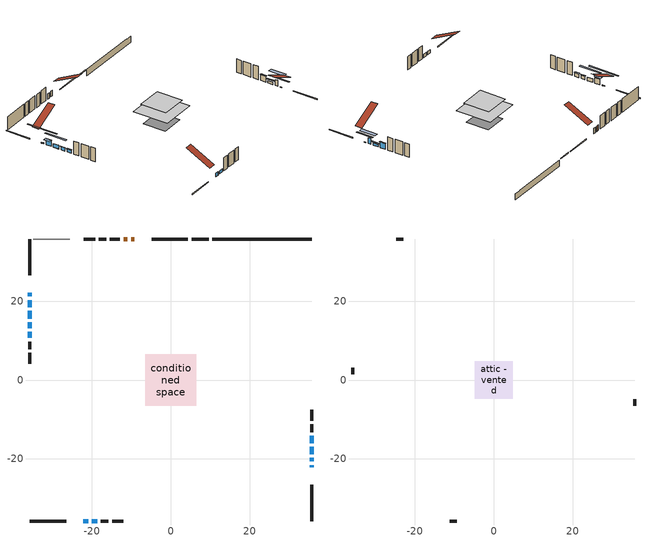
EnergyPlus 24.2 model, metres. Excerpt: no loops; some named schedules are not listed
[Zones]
conditioned space
 floor outside (Floor2 construction): -0.64,-0.64 -0.64,0.64 0.64,0.64 0.64,-0.64 z0.31
 floor othersidecoefficients (Floor1 construction): -1.84,-1.84 -1.84,1.84 1.84,1.84 1.84,-1.84 z0.31
 floor adiabatic (AdiabaticFloorConstruction): -6.49,-6.49 -6.49,6.49 6.49,6.49 6.49,-6.49 z2.75
 floor foundation (Slab1 construction): -4.24,-4.24 -4.24,4.24 4.24,4.24 4.24,-4.24 z-2.04
 wall outside (RimJoist2 construction): 4.34,35.76 -4.85,35.76 / -35.76,-35.76 -26.56,-35.76 / -35.76,35.76 -35.76,26.56 / 35.76,-35.76 35.76,-26.56 z0.31:0.61
 wall outside (AdiabaticWallConstruction 1): -10.98,35.76 -11.95,35.76 z0.31:2.34
 wall outside (AdiabaticWallConstruction): 35.76,-22.17 35.76,-21.58 z0.31:0.49; -22.17,-35.76 -20.97,-35.76 / -20.05,-35.76 -18.66,-35.76 / -35.76,14.61 -35.76,13.11 / -35.76,12.18 -35.76,10.68 z0.31:1.53; -35.76,22.17 -35.76,21.2 z0.31:0.67; 35.76,-20.66 35.76,-19.74 z0.31:2.44; -35.76,20.27 -35.76,18.44 / 35.76,-16 35.76,-14.12 z0.31:2.39; -35.76,17.52 -35.76,15.53 z0.31:1.63; 35.76,-18.81 35.76,-16.93 z0.31:1.07
 wall outside (Wall2 construction): -16.35,35.76 -18.26,35.76 / -17.73,-35.76 -15.81,-35.76 / -35.76,9.75 -35.76,7.83 / 35.76,-13.19 35.76,-11.28 z0.31:5.19
 wall outside (Wall3 construction): -19.19,35.76 -22.03,35.76 / -14.89,-35.76 -12.05,-35.76 / -35.76,6.9 -35.76,4.06 / 35.76,-10.35 35.76,-7.51 z0.31:5.19
 wall foundation (FoundationWall1 construction): 10.52,35.76,-2.04 10.52,35.76,0.31 33.23,35.76,0.31 33.23,35.76,0.17 35.76,35.76,0.17 35.76,35.76,-2.04
 wall othersidecoefficients (RimJoist1 construction): 9.59,35.76 5.27,35.76 z0.31:0.61
 wall othersidecoefficients (AdiabaticWallConstruction 1): -9.24,35.76 -10.06,35.76 z0.31:2.34
 wall othersidecoefficients (Wall1 construction): -12.87,35.76 -15.42,35.76 z0.31:5.19
 wall adiabatic (Wall5 construction): -25.6,35.76 -34.83,35.76 z0.31:5.19
 window (WindowConstruction 8): 35.76,-22.17 35.76,-21.59 z0.31:0.49
 window (WindowConstruction 7): -22.17,-35.76 -20.97,-35.76 z0.31:1.53
 window (WindowConstruction 10): -35.76,22.17 -35.76,21.2 z0.31:0.67
 window (WindowConstruction 9): 35.76,-20.66 35.76,-19.74 z0.31:2.44
 window (WindowConstruction): -35.76,20.27 -35.76,18.44 z0.31:2.39
 window (WindowConstruction 1): -35.76,17.52 -35.76,15.53 z0.31:1.63
 window (WindowConstruction 2): -20.05,-35.76 -18.66,-35.76 z0.31:1.53
 window (WindowConstruction 3): -35.76,14.61 -35.76,13.11 z0.31:1.53
 window (WindowConstruction 4): -35.76,12.18 -35.76,10.68 z0.31:1.53
 window (WindowConstruction 5): 35.76,-18.81 35.76,-16.93 z0.31:1.07
 window (WindowConstruction 6): 35.76,-16 35.76,-14.12 z0.31:2.39
 door inside (Door): -9.25,35.76 -10.05,35.76 z0.31:2.34
 door (Door 1): -10.98,35.76 -11.94,35.76 z0.31:2.34
 ceiling adiabatic (AdiabaticFloorConstruction): 6.49,-6.49 6.49,6.49 -6.49,6.49 -6.49,-6.49 z2.75
attic - vented
 floor to conditioned space (Floor3 construction Reversed): -4.79,-4.79 -4.79,4.79 4.79,4.79 4.79,-4.79 z5.19
 wall outside (Wall4 construction): -22.96,35.76 -24.67,35.76 / -11.12,-35.76 -9.41,-35.76 / -35.76,3.14 -35.76,1.43 / 35.76,-6.58 35.76,-4.87 z0.31:5.19
 roof outside (Roof1 construction): -8.32,35.76,5.19 -8.32,26.69,9.72 -5.78,26.69,9.72 -5.78,35.76,5.19; -23.1,-35.76,5.19 -23.1,-26.69,9.72 -25.63,-26.69,9.72 -25.63,-35.76,5.19; -35.76,23.1,5.19 -26.69,23.1,9.72 -26.69,25.63,9.72 -35.76,25.63,5.19; 35.76,-23.1,5.19 26.69,-23.1,9.72 26.69,-25.63,9.72 35.76,-25.63,5.19
shading: 35.76,-18.85 35.76,-24.91 36.22,-24.91 36.22,-18.85 z3.23; -35.76,16.02 -35.76,27.35 -36.22,27.35 -36.22,16.02 z5.85; 35.76,-17.3 35.76,-23.1 37.12,-23.1 37.12,-17.3 z4.89; -35.76,18.15 -35.76,20.57 -36.82,20.57 -36.82,18.15 z2.69; -35.76,12.48 -35.76,20.57 -36.22,20.57 -36.22,12.48 z4.68; -35.76,12.96 -35.76,14.76 -35.9,14.76 -35.9,12.96 z1.68; -35.76,10.53 -35.76,12.33 -36.22,12.33 -36.22,10.53 z1.68; 35.76,-16.32 35.76,-19.42 36.22,-19.42 36.22,-16.32 z1.68; 35.76,-13.97 35.76,-16.15 36.22,-16.15 36.22,-13.97 z2.54
[Building]
Building 1: Terrain=Suburbs
[Site:Location]
Edmonton Intl AP_AB: Latitude {deg}=53.31; Longitude {deg}=-113.58; Time Zone {hr}=-7; Elevation {m}=723; Keep Site Location Information=Yes
[Site:GroundTemperature:Shallow]
-1.56185, -3.61833, -3.78302, -2.80711, 1.11059, 5.01004, 8.39065, 10.5322, 10.7141, 8.97234, 5.67794, 1.89811
[Site:WaterMainsTemperature]
Calculation Method=Schedule; Temperature Schedule=mains temperature schedule
[Material] Roughness=Rough; Thermal Absorptance=0.9
Name | Thickness {m} | Conductivity {W/m-K} | Density {kg/m3} | Specific Heat {J/kg-K} | Solar Absorptance | Visible Absorptance
asphalt or fiberglass shingles | 0.00635 | 0.162714 | 1121.4 | 1465.45 | 0.4 | 0.4
ceiling loosefill ins | 0.169333 | 0.0480833 | 16.02 | 1046.75 | 0.7 | 0.7
ceiling stud and cavity | 0.1397 | 0.0867073 | 65.682 | 1177.47 | 0.7 | 0.7
concrete 4.0 in. | 0.1016 | 1.803125 | 2242.8 | 837.4 | 0.7 | 0.7
concrete 8.0 in. | 0.2032 | 1.803125 | 2242.8 | 837.4 | 0.7 | 0.7
door material | 0.04445 | 0.295421 | 512.64 | 1214.23 | 0.7 | 0.7
door material 1 | 0.04445 | 0.053851 | 512.64 | 1214.23 | 0.7 | 0.7
exterior vertical ins | 0.00696191 | 0.029427 | 32.04 | 1214.23 | 0.7 | 0.7
floor covering | 0.0127 | 0.0433444 | 54.468 | 1339.84 | 0.6 | 0.6
floor rigid ins; wall rigid ins 1 | 0.051816 | 0.029427 | 32.04 | 1214.23 | 0.7 | 0.7
floor rigid ins 1; wall rigid ins 2 | 0.512978 | 0.029427 | 32.04 | 1214.23 | 0.7 | 0.7
floor stud and cavity | 0.1397 | 0.230033 | 92.3553 | 1139.71 | 0.7 | 0.7
floor stud and cavity 1 | 0.1397 | 0.210334 | 92.3553 | 1139.71 | 0.7 | 0.7
floor stud and cavity 2 | 0.1397 | 1.75129 | 37.0049 | 1207.88 | 0.7 | 0.7
furniture material conditioned space 1 | 0.1524 | 0.115458 | 640.8 | 1214.23 | 0.6 | 0.6
gypsum board | 0.0127 | 0.160291 | 801 | 837.4 | 0.6 | 0.6
gypsum board 1 | 0.0127 | 0.160291 | 801 | 837.4 | 0.7 | 0.7
osb sheathing 0.5 in. | 0.0127 | 0.115458 | 512.64 | 1214.23 | 0.7 | 0.7
osb sheathing 0.75 in. | 0.01905 | 0.115458 | 512.64 | 1214.23 | 0.7 | 0.7
osb sheathing 2.0 in. | 0.0508 | 0.115458 | 512.64 | 1214.23 | 0.7 | 0.7
rim joist stud and cavity | 0.0508 | 0.0285044 | 125.044 | 1163.47 | 0.6 | 0.6
rim joist stud and cavity 1 | 0.0508 | 0.0279939 | 125.044 | 1163.47 | 0.6 | 0.6
wall rigid ins | 0.051816 | 0.029427 | 32.04 | 1214.23 | 0.4 | 0.4
wall stud and cavity | 0.1397 | 0.242968 | 139.0536 | 1170.24 | 0.7 | 0.7
wall stud and cavity 1 | 0.1397 | 0.234733 | 139.0536 | 1170.24 | 0.7 | 0.7
wall stud and cavity 2 | 0.1397 | 0.238976 | 139.0536 | 1170.24 | 0.7 | 0.7
wall stud and cavity 3 | 0.0889 | 6.1454 | 50.32683 | 1063.81 | 0.6 | 0.6
wall stud and cavity 4 | 0.1397 | 0.186881 | 139.0536 | 1170.24 | 0.7 | 0.7
wall stud and cavity 5 | 0.0889 | 0.380278 | 52.3479 | 1209.89 | 0.7 | 0.7
wall stud and cavity 6 | 0.0889 | 0.391764 | 83.0341 | 1211.67 | 0.7 | 0.7
wood siding | 0.0254 | 0.102417 | 544.68 | 1172.36 | 0.4 | 0.4
wood siding 1 | 0.00254 | 0.102417 | 544.68 | 1172.36 | 0.4 | 0.4
wood siding 2; wood siding 3; wood siding 4 | 0.0254 | 0.102417 | 544.68 | 1172.36 | 0.7 | 0.7
[WindowMaterial:SimpleGlazingSystem]
Name | U-Factor {W/m2-K} | Solar Heat Gain Coefficient
WindowMaterial | 1.79368 | 0.39
WindowMaterial 1 | 1.57394 | 0.45
WindowMaterial 2 | 1.79482 | 0.38
WindowMaterial 3 | 1.782892 | 0.39
WindowMaterial 4 | 1.63754 | 0.43
WindowMaterial 5 | 1.79027 | 0.4
WindowMaterial 6 | 1.82718 | 0.37
WindowMaterial 7 | 2.648787 | 0.37
WindowMaterial 8 | 1.606874 | 0.44
WindowMaterial 9 | 6.078299 | 0.57
[Construction]
AdiabaticFloorConstruction: floor stud and cavity 2, floor rigid ins 1, osb sheathing 0.75 in., floor covering
AdiabaticWallConstruction: wood siding 3, wall rigid ins 2, wall stud and cavity 5, gypsum board
AdiabaticWallConstruction 1: wood siding 4, wall rigid ins 2, wall stud and cavity 5, gypsum board
Door: door material
Door 1: door material 1
Floor1 construction: floor stud and cavity, floor rigid ins, osb sheathing 0.75 in., floor covering
Floor2 construction: floor stud and cavity 1, floor rigid ins, osb sheathing 0.75 in., floor covering
Floor3 construction Reversed: gypsum board, ceiling stud and cavity, ceiling loosefill ins
FoundationWall1 construction: concrete 8.0 in., gypsum board 1
furniture construction conditioned space 1: furniture material conditioned space 1
PartitionWallConstruction: gypsum board, wall stud and cavity 6, gypsum board
RimJoist1 construction: osb sheathing 2.0 in., rim joist stud and cavity
RimJoist2 construction: wood siding 2, osb sheathing 2.0 in., rim joist stud and cavity 1
Roof1 construction: asphalt or fiberglass shingles
Slab1 construction: concrete 4.0 in.
Wall1 construction: wall rigid ins, osb sheathing 0.5 in., wall stud and cavity, gypsum board
Wall2 construction: wood siding, wall rigid ins 1, osb sheathing 0.5 in., wall stud and cavity 1, gypsum board
Wall3 construction: wood siding, wall rigid ins 1, osb sheathing 0.5 in., wall stud and cavity 2, gypsum board
Wall4 construction: wood siding 1, wall stud and cavity 3
Wall5 construction: wall rigid ins, osb sheathing 0.5 in., wall stud and cavity 4, gypsum board
WindowConstruction: WindowMaterial
WindowConstruction 1: WindowMaterial 1
WindowConstruction 10: WindowMaterial 9
WindowConstruction 2: WindowMaterial 2
WindowConstruction 3; WindowConstruction 4: WindowMaterial 3
WindowConstruction 5: WindowMaterial 4
WindowConstruction 6: WindowMaterial 5
WindowConstruction 7: WindowMaterial 6
WindowConstruction 8: WindowMaterial 7
WindowConstruction 9: WindowMaterial 8
[Zone] Multiplier=1; Part of Total Floor Area=Yes
Name | Volume {m3}
attic - vented | 65.5797
conditioned space | 603.3
[Space]
Name | Zone | Volume {m3}
attic - vented 1 | attic - vented | 65.5797
conditioned space 1 | conditioned space | 603.3
[ZoneInfiltration:EffectiveLeakageArea]
infil attic - vented 1: Zone or Space=attic - vented 1; Schedule=Always On Discrete; Effective Air Leakage Area {cm2}=3193.74; Stack Coefficient=0.000654214; Wind Coefficient=1.72814e-05
[ZoneMixing]
whole house fan mix: Zone or Space=attic - vented; Schedule=Always On Continuous; Design Flow Rate Calculation Method=Flow/Zone; Design Flow Rate {m3/s}=0; Source Zone or Space=conditioned space
[SurfaceProperty:OtherSideCoefficients]
other non-freezing space: Combined Convective/Radiative Film Coefficient {W/m2-K}=8.35; Constant Temperature Coefficient=1; External Dry-Bulb Temperature Coefficient=0; Ground Temperature Coefficient=0; Wind Speed Coefficient=0; Zone Air Temperature Coefficient=0; Constant Temperature Schedule=other non-freezing space; Previous Other Side Temperature Coefficient=0
[SurfaceProperty:ExposedFoundationPerimeter]
Slab1: Exposed Perimeter Calculation Method=TotalExposedPerimeter; Total Exposed Perimeter {m}=25.237
[InternalMass] Zone or ZoneList=conditioned space; Space or SpaceList=conditioned space 1
Name | Construction | Surface Area {m2}
furniture mass conditioned space 1 | furniture construction conditioned space 1 | 102.096
partition wall mass | PartitionWallConstruction | 255.24
[Lights]
interior lighting: Zone or ZoneList or Space or SpaceList=conditioned space 1; Schedule=interior lighting schedule; Design Level Calculation Method=LightingLevel; Lighting Level {W}=343.2; Return Air Fraction=0; Fraction Radiant=0.6; Fraction Visible=0.2; Fraction Replaceable=1
[People]
occupants: Zone or ZoneList or Space or SpaceList=conditioned space 1; Number of People Schedule=occupants schedule; Number of People Calculation Method=People; Number of People=3; Fraction Radiant=0.314171; Sensible Heat Fraction=0.56303; Activity Level Schedule=occupants activity schedule; Carbon Dioxide Generation Rate {m3/s-W}=0; Enable ASHRAE 55 Comfort Warnings=No; Mean Radiant Temperature Calculation Type=EnclosureAveraged
[ElectricEquipment] Zone or ZoneList or Space or SpaceList=conditioned space 1; Design Level Calculation Method=EquipmentLevel
Name | Schedule | Design Level {W} | Fraction Latent | Fraction Radiant | Fraction Lost
clothes dryer | clothes dryer schedule | 140.772 | 0.015 | 0.081 | 0.85
clothes washer | clothes washer schedule | 32.1985 | 0.03 | 0.162 | 0.7
cooking range | cooking range schedule | 208.969 | 0.08 | 0.432 | 0.2
dishwasher | dishwasher schedule | 66.8632 | 0.3 | 0.18 | 0.4
fridge | fridge schedule | 72.9452 | 0 | 0.6 | 0
mech vent bath fan 0 | mech vent bath fan 0 schedule | 25.1 | 0 | 0 | 1
mech vent bath fan 1 | mech vent bath fan 1 schedule | 25.1 | 0 | 0 | 1
mech vent bath fan 2 | mech vent bath fan 2 schedule | 25.1 | 0 | 0 | 1
mech vent bath fan 3 | mech vent bath fan 3 schedule | 25.1 | 0 | 0 | 1
mech vent house fan | mech vent house fan schedule | 0 | 0 | 0 | 1
mech vent house fan cfis | mech vent house fan cfis schedule | 0 | 0 | 0 | 0
mech vent range fan 0 | mech vent range fan 0 schedule | 57 | 0 | 0 | 1
misc plug loads | misc plug loads schedule | 494.7 | 0.045 | 0.513 | 0.1
whole house fan | Always On Discrete | 0 | 0 | 0 | 1
[OtherEquipment] Zone or ZoneList or Space or SpaceList=conditioned space 1; Design Level Calculation Method=EquipmentLevel
Name | Fuel Type | Schedule | Design Level {W} | Fraction Latent | Fraction Radiant | Fraction Lost
clothes dryer 1 | Electricity | clothes dryer schedule | 0 | 0.015 | 0.081 | 0.85
cooking range 1 | Electricity | cooking range schedule | 0 | 0.08 | 0.432 | 0.2
general water use latent | None | general water use schedule | 59.3978 | 1 | 0 | 0
general water use sensible | None | general water use schedule | -58.539 | 0 | 0.6 | 0
mech vent house fan latent load | None | Always On Discrete | 0 | 1 | 0 | 0
mech vent house fan sensible load | None | Always On Discrete | 0 | 0 | 0 | 0
water heater energy adjustment1 | NaturalGas | Always On Discrete | 0.01 | 0 | 0 | 1
[ZoneInfiltration:DesignFlowRate] Zone or ZoneList or Space or SpaceList=conditioned space 1; Schedule=Always On Discrete; Design Flow Rate Calculation Method=Flow/Zone; Design Flow Rate {m3/s}=0
infil flow; natural vent flow; whole house fan flow
[Foundation:Kiva]
Foundation Kiva 1: Initial Indoor Air Temperature {C}=18; Wall Height Above Grade {m}=0.310012; Wall Depth Below Slab {m}=0.2032; Custom Block Material Name 1=exterior vertical ins; Custom Block Depth 1 {m}=2.350008; Custom Block X Position 1 {m}=0.2159; Custom Block Z Position 1 {m}=0
[Foundation:Kiva:Settings]
Soil Conductivity {W/m-K}=0.849921; Soil Density {kg/m3}=1842.3; Soil Specific Heat {J/kg-K}=418.7; Ground Solar Absorptivity=0.9; Ground Thermal Absorptivity=0.9; Ground Surface Roughness {m}=0.03; Far-Field Width {m}=40; Deep-Ground Boundary Condition=ZeroFlux; Deep-Ground Depth {m}=40; Minimum Cell Dimension {m}=0.2; Maximum Cell Growth Coefficient=3; Simulation Timestep=Timestep
[Exterior:Lights]
exterior lighting: Schedule=exterior lighting schedule; Design Level {W}=75.6
[Schedule:Constant]
Name | Hourly Value
Always On Continuous; mech vent house fan schedule; mech vent house fan cfis schedule; Always On Discrete | 1
other non-freezing space; fridge schedule | 0
occupants activity schedule | 117.228
[Schedule:Week:Daily]
interior lighting schedule Week Rule - Jan1-Jan27: interior lighting schedule day, interior lighting schedule day, interior lighting schedule day, interior lighting schedule day, interior lighting schedule day, interior lighting schedule day, interior lighting schedule day, interior lighting schedule default day, interior lighting schedule default day, interior lighting schedule default day, interior lighting schedule default day, interior lighting schedule default day
interior lighting schedule Week Rule - Jan28-Feb3: interior lighting schedule day, interior lighting schedule day, interior lighting schedule day, interior lighting schedule day, interior lighting schedule day 1, interior lighting schedule day 1, interior lighting schedule day 1, interior lighting schedule default day, interior lighting schedule default day, interior lighting schedule default day, interior lighting schedule default day, interior lighting schedule default day
interior lighting schedule Week Rule - Feb4-Feb24: interior lighting schedule day 1, interior lighting schedule day 1, interior lighting schedule day 1, interior lighting schedule day 1, interior lighting schedule day 1, interior lighting schedule day 1, interior lighting schedule day 1, interior lighting schedule default day, interior lighting schedule default day, interior lighting schedule default day, interior lighting schedule default day, interior lighting schedule default day
interior lighting schedule Week Rule - Feb25-Mar3: interior lighting schedule day 1, interior lighting schedule day 1, interior lighting schedule day 1, interior lighting schedule day 1, interior lighting schedule day 2, interior lighting schedule day 2, interior lighting schedule day 2, interior lighting schedule default day, interior lighting schedule default day, interior lighting schedule default day, interior lighting schedule default day, interior lighting schedule default day
interior lighting schedule Week Rule - Mar4-Mar31: interior lighting schedule day 2, interior lighting schedule day 2, interior lighting schedule day 2, interior lighting schedule day 2, interior lighting schedule day 2, interior lighting schedule day 2, interior lighting schedule day 2, interior lighting schedule default day, interior lighting schedule default day, interior lighting schedule default day, interior lighting schedule default day, interior lighting schedule default day
interior lighting schedule Week Rule - Apr1-Apr28: interior lighting schedule day 3, interior lighting schedule day 3, interior lighting schedule day 3, interior lighting schedule day 3, interior lighting schedule day 3, interior lighting schedule day 3, interior lighting schedule day 3, interior lighting schedule default day, interior lighting schedule default day, interior lighting schedule default day, interior lighting schedule default day, interior lighting schedule default day
interior lighting schedule Week Rule - Apr29-May5: interior lighting schedule day 3, interior lighting schedule day 3, interior lighting schedule day 4, interior lighting schedule day 4, interior lighting schedule day 4, interior lighting schedule day 4, interior lighting schedule day 4, interior lighting schedule default day, interior lighting schedule default day, interior lighting schedule default day, interior lighting schedule default day, interior lighting schedule default day
interior lighting schedule Week Rule - May6-May26: interior lighting schedule day 4, interior lighting schedule day 4, interior lighting schedule day 4, interior lighting schedule day 4, interior lighting schedule day 4, interior lighting schedule day 4, interior lighting schedule day 4, interior lighting schedule default day, interior lighting schedule default day, interior lighting schedule default day, interior lighting schedule default day, interior lighting schedule default day
interior lighting schedule Week Rule - May27-Jun2: interior lighting schedule day 4, interior lighting schedule day 4, interior lighting schedule day 4, interior lighting schedule day 4, interior lighting schedule day 4, interior lighting schedule day 5, interior lighting schedule day 5, interior lighting schedule default day, interior lighting schedule default day, interior lighting schedule default day, interior lighting schedule default day, interior lighting schedule default day
interior lighting schedule Week Rule - Jun3-Jun30: interior lighting schedule day 5, interior lighting schedule day 5, interior lighting schedule day 5, interior lighting schedule day 5, interior lighting schedule day 5, interior lighting schedule day 5, interior lighting schedule day 5, interior lighting schedule default day, interior lighting schedule default day, interior lighting schedule default day, interior lighting schedule default day, interior lighting schedule default day
interior lighting schedule Week Rule - Jul1-Jul28: interior lighting schedule day 6, interior lighting schedule day 6, interior lighting schedule day 6, interior lighting schedule day 6, interior lighting schedule day 6, interior lighting schedule day 6, interior lighting schedule day 6, interior lighting schedule default day, interior lighting schedule default day, interior lighting schedule default day, interior lighting schedule default day, interior lighting schedule default day
interior lighting schedule Week Rule - Jul29-Aug4: interior lighting schedule day 6, interior lighting schedule day 6, interior lighting schedule day 6, interior lighting schedule day 7, interior lighting schedule day 7, interior lighting schedule day 7, interior lighting schedule day 7, interior lighting schedule default day, interior lighting schedule default day, interior lighting schedule default day, interior lighting schedule default day, interior lighting schedule default day
interior lighting schedule Week Rule - Aug5-Aug25: interior lighting schedule day 7, interior lighting schedule day 7, interior lighting schedule day 7, interior lighting schedule day 7, interior lighting schedule day 7, interior lighting schedule day 7, interior lighting schedule day 7, interior lighting schedule default day, interior lighting schedule default day, interior lighting schedule default day, interior lighting schedule default day, interior lighting schedule default day
interior lighting schedule Week Rule - Aug26-Sep1: interior lighting schedule day 7, interior lighting schedule day 7, interior lighting schedule day 7, interior lighting schedule day 7, interior lighting schedule day 7, interior lighting schedule day 7, interior lighting schedule day 8, interior lighting schedule default day, interior lighting schedule default day, interior lighting schedule default day, interior lighting schedule default day, interior lighting schedule default day
interior lighting schedule Week Rule - Sep2-Sep29: interior lighting schedule day 8, interior lighting schedule day 8, interior lighting schedule day 8, interior lighting schedule day 8, interior lighting schedule day 8, interior lighting schedule day 8, interior lighting schedule day 8, interior lighting schedule default day, interior lighting schedule default day, interior lighting schedule default day, interior lighting schedule default day, interior lighting schedule default day
interior lighting schedule Week Rule - Sep30-Oct6: interior lighting schedule day 8, interior lighting schedule day 9, interior lighting schedule day 9, interior lighting schedule day 9, interior lighting schedule day 9, interior lighting schedule day 9, interior lighting schedule day 9, interior lighting schedule default day, interior lighting schedule default day, interior lighting schedule default day, interior lighting schedule default day, interior lighting schedule default day
interior lighting schedule Week Rule - Oct7-Oct27: interior lighting schedule day 9, interior lighting schedule day 9, interior lighting schedule day 9, interior lighting schedule day 9, interior lighting schedule day 9, interior lighting schedule day 9, interior lighting schedule day 9, interior lighting schedule default day, interior lighting schedule default day, interior lighting schedule default day, interior lighting schedule default day, interior lighting schedule default day
interior lighting schedule Week Rule - Oct28-Nov3: interior lighting schedule day 9, interior lighting schedule day 9, interior lighting schedule day 9, interior lighting schedule day 9, interior lighting schedule day 10, interior lighting schedule day 10, interior lighting schedule day 10, interior lighting schedule default day, interior lighting schedule default day, interior lighting schedule default day, interior lighting schedule default day, interior lighting schedule default day
interior lighting schedule Week Rule - Nov4-Nov24: interior lighting schedule day 10, interior lighting schedule day 10, interior lighting schedule day 10, interior lighting schedule day 10, interior lighting schedule day 10, interior lighting schedule day 10, interior lighting schedule day 10, interior lighting schedule default day, interior lighting schedule default day, interior lighting schedule default day, interior lighting schedule default day, interior lighting schedule default day
interior lighting schedule Week Rule - Nov25-Dec1: interior lighting schedule day 10, interior lighting schedule day 10, interior lighting schedule day 10, interior lighting schedule day 10, interior lighting schedule day 10, interior lighting schedule day 10, interior lighting schedule day 11, interior lighting schedule default day, interior lighting schedule default day, interior lighting schedule default day, interior lighting schedule default day, interior lighting schedule default day
interior lighting schedule Week Rule - Dec2-Dec31: interior lighting schedule day 11, interior lighting schedule day 11, interior lighting schedule day 11, interior lighting schedule day 11, interior lighting schedule day 11, interior lighting schedule day 11, interior lighting schedule day 11, interior lighting schedule default day, interior lighting schedule default day, interior lighting schedule default day, interior lighting schedule default day, interior lighting schedule default day
occupants schedule Week Rule - Jan1-Dec31: occupants schedule day, occupants schedule day, occupants schedule day, occupants schedule day, occupants schedule day, occupants schedule day, occupants schedule day, occupants schedule default day, occupants schedule default day, occupants schedule default day, occupants schedule default day, occupants schedule default day
clothes dryer schedule Week Rule - Jan1-Dec31: clothes dryer schedule day, clothes dryer schedule day, clothes dryer schedule day, clothes dryer schedule day, clothes dryer schedule day, clothes dryer schedule day, clothes dryer schedule day, clothes dryer schedule default day, clothes dryer schedule default day, clothes dryer schedule default day, clothes dryer schedule default day, clothes dryer schedule default day
clothes washer schedule Week Rule - Jan1-Dec31: clothes washer schedule day, clothes washer schedule day, clothes washer schedule day, clothes washer schedule day, clothes washer schedule day, clothes washer schedule day, clothes washer schedule day, clothes washer schedule default day, clothes washer schedule default day, clothes washer schedule default day, clothes washer schedule default day, clothes washer schedule default day
cooking range schedule Week Rule - Jan1-Dec31: cooking range schedule day, cooking range schedule day, cooking range schedule day, cooking range schedule day, cooking range schedule day, cooking range schedule day, cooking range schedule day, cooking range schedule default day, cooking range schedule default day, cooking range schedule default day, cooking range schedule default day, cooking range schedule default day
dishwasher schedule Week Rule - Jan1-Dec31: dishwasher schedule day, dishwasher schedule day, dishwasher schedule day, dishwasher schedule day, dishwasher schedule day, dishwasher schedule day, dishwasher schedule day, dishwasher schedule default day, dishwasher schedule default day, dishwasher schedule default day, dishwasher schedule default day, dishwasher schedule default day
mech vent bath fan 0 schedule Week Rule - Jan1-Dec31: mech vent bath fan 0 schedule day, mech vent bath fan 0 schedule day, mech vent bath fan 0 schedule day, mech vent bath fan 0 schedule day, mech vent bath fan 0 schedule day, mech vent bath fan 0 schedule day, mech vent bath fan 0 schedule day, mech vent bath fan 0 schedule default day, mech vent bath fan 0 schedule default day, mech vent bath fan 0 schedule default day, mech vent bath fan 0 schedule default day, mech vent bath fan 0 schedule default day
mech vent bath fan 1 schedule Week Rule - Jan1-Dec31: mech vent bath fan 1 schedule day, mech vent bath fan 1 schedule day, mech vent bath fan 1 schedule day, mech vent bath fan 1 schedule day, mech vent bath fan 1 schedule day, mech vent bath fan 1 schedule day, mech vent bath fan 1 schedule day, mech vent bath fan 1 schedule default day, mech vent bath fan 1 schedule default day, mech vent bath fan 1 schedule default day, mech vent bath fan 1 schedule default day, mech vent bath fan 1 schedule default day
mech vent bath fan 2 schedule Week Rule - Jan1-Dec31: mech vent bath fan 2 schedule day, mech vent bath fan 2 schedule day, mech vent bath fan 2 schedule day, mech vent bath fan 2 schedule day, mech vent bath fan 2 schedule day, mech vent bath fan 2 schedule day, mech vent bath fan 2 schedule day, mech vent bath fan 2 schedule default day, mech vent bath fan 2 schedule default day, mech vent bath fan 2 schedule default day, mech vent bath fan 2 schedule default day, mech vent bath fan 2 schedule default day
mech vent bath fan 3 schedule Week Rule - Jan1-Dec31: mech vent bath fan 3 schedule day, mech vent bath fan 3 schedule day, mech vent bath fan 3 schedule day, mech vent bath fan 3 schedule day, mech vent bath fan 3 schedule day, mech vent bath fan 3 schedule day, mech vent bath fan 3 schedule day, mech vent bath fan 3 schedule default day, mech vent bath fan 3 schedule default day, mech vent bath fan 3 schedule default day, mech vent bath fan 3 schedule default day, mech vent bath fan 3 schedule default day
mech vent range fan 0 schedule Week Rule - Jan1-Dec31: mech vent range fan 0 schedule day, mech vent range fan 0 schedule day, mech vent range fan 0 schedule day, mech vent range fan 0 schedule day, mech vent range fan 0 schedule day, mech vent range fan 0 schedule day, mech vent range fan 0 schedule day, mech vent range fan 0 schedule default day, mech vent range fan 0 schedule default day, mech vent range fan 0 schedule default day, mech vent range fan 0 schedule default day, mech vent range fan 0 schedule default day
misc plug loads schedule Week Rule - Jan1-Dec31: misc plug loads schedule day, misc plug loads schedule day, misc plug loads schedule day, misc plug loads schedule day, misc plug loads schedule day, misc plug loads schedule day, misc plug loads schedule day, misc plug loads schedule default day, misc plug loads schedule default day, misc plug loads schedule default day, misc plug loads schedule default day, misc plug loads schedule default day
general water use schedule Week Rule - Jan1-Dec31: general water use schedule day, general water use schedule day, general water use schedule day, general water use schedule day, general water use schedule day, general water use schedule day, general water use schedule day, general water use schedule default day, general water use schedule default day, general water use schedule default day, general water use schedule default day, general water use schedule default day
exterior lighting schedule Week Rule - Jan1-Jan27: exterior lighting schedule day, exterior lighting schedule day, exterior lighting schedule day, exterior lighting schedule day, exterior lighting schedule day, exterior lighting schedule day, exterior lighting schedule day, exterior lighting schedule default day, exterior lighting schedule default day, exterior lighting schedule default day, exterior lighting schedule default day, exterior lighting schedule default day
exterior lighting schedule Week Rule - Jan28-Feb3: exterior lighting schedule day, exterior lighting schedule day, exterior lighting schedule day, exterior lighting schedule day, exterior lighting schedule day 1, exterior lighting schedule day 1, exterior lighting schedule day 1, exterior lighting schedule default day, exterior lighting schedule default day, exterior lighting schedule default day, exterior lighting schedule default day, exterior lighting schedule default day
exterior lighting schedule Week Rule - Feb4-Feb24: exterior lighting schedule day 1, exterior lighting schedule day 1, exterior lighting schedule day 1, exterior lighting schedule day 1, exterior lighting schedule day 1, exterior lighting schedule day 1, exterior lighting schedule day 1, exterior lighting schedule default day, exterior lighting schedule default day, exterior lighting schedule default day, exterior lighting schedule default day, exterior lighting schedule default day
exterior lighting schedule Week Rule - Feb25-Mar3: exterior lighting schedule day 1, exterior lighting schedule day 1, exterior lighting schedule day 1, exterior lighting schedule day 1, exterior lighting schedule day 2, exterior lighting schedule day 2, exterior lighting schedule day 2, exterior lighting schedule default day, exterior lighting schedule default day, exterior lighting schedule default day, exterior lighting schedule default day, exterior lighting schedule default day
exterior lighting schedule Week Rule - Mar4-Mar31: exterior lighting schedule day 2, exterior lighting schedule day 2, exterior lighting schedule day 2, exterior lighting schedule day 2, exterior lighting schedule day 2, exterior lighting schedule day 2, exterior lighting schedule day 2, exterior lighting schedule default day, exterior lighting schedule default day, exterior lighting schedule default day, exterior lighting schedule default day, exterior lighting schedule default day
exterior lighting schedule Week Rule - Apr1-Apr28: exterior lighting schedule day 3, exterior lighting schedule day 3, exterior lighting schedule day 3, exterior lighting schedule day 3, exterior lighting schedule day 3, exterior lighting schedule day 3, exterior lighting schedule day 3, exterior lighting schedule default day, exterior lighting schedule default day, exterior lighting schedule default day, exterior lighting schedule default day, exterior lighting schedule default day
exterior lighting schedule Week Rule - Apr29-May5: exterior lighting schedule day 3, exterior lighting schedule day 3, exterior lighting schedule day 4, exterior lighting schedule day 4, exterior lighting schedule day 4, exterior lighting schedule day 4, exterior lighting schedule day 4, exterior lighting schedule default day, exterior lighting schedule default day, exterior lighting schedule default day, exterior lighting schedule default day, exterior lighting schedule default day
exterior lighting schedule Week Rule - May6-May26: exterior lighting schedule day 4, exterior lighting schedule day 4, exterior lighting schedule day 4, exterior lighting schedule day 4, exterior lighting schedule day 4, exterior lighting schedule day 4, exterior lighting schedule day 4, exterior lighting schedule default day, exterior lighting schedule default day, exterior lighting schedule default day, exterior lighting schedule default day, exterior lighting schedule default day
[Schedule:Year]
interior lighting schedule: interior lighting schedule Week Rule - Jan1-Jan27, 1, 1, 1, 27, interior lighting schedule Week Rule - Jan28-Feb3, 1, 28, 2, 3, interior lighting schedule Week Rule - Feb4-Feb24, 2, 4, 2, 24, interior lighting schedule Week Rule - Feb25-Mar3, 2, 25, 3, 3, interior lighting schedule Week Rule - Mar4-Mar31, 3, 4, 3, 31, interior lighting schedule Week Rule - Apr1-Apr28, 4, 1, 4, 28, interior lighting schedule Week Rule - Apr29-May5, 4, 29, 5, 5, interior lighting schedule Week Rule - May6-May26, 5, 6, 5, 26, interior lighting schedule Week Rule - May27-Jun2, 5, 27, 6, 2, interior lighting schedule Week Rule - Jun3-Jun30, 6, 3, 6, 30, interior lighting schedule Week Rule - Jul1-Jul28, 7, 1, 7, 28, interior lighting schedule Week Rule - Jul29-Aug4, 7, 29, 8, 4, interior lighting schedule Week Rule - Aug5-Aug25, 8, 5, 8, 25, interior lighting schedule Week Rule - Aug26-Sep1, 8, 26, 9, 1, interior lighting schedule Week Rule - Sep2-Sep29, 9, 2, 9, 29, interior lighting schedule Week Rule - Sep30-Oct6, 9, 30, 10, 6, interior lighting schedule Week Rule - Oct7-Oct27, 10, 7, 10, 27, interior lighting schedule Week Rule - Oct28-Nov3, 10, 28, 11, 3, interior lighting schedule Week Rule - Nov4-Nov24, 11, 4, 11, 24, interior lighting schedule Week Rule - Nov25-Dec1, 11, 25, 12, 1, interior lighting schedule Week Rule - Dec2-Dec31, 12, 2, 12, 31
occupants schedule: occupants schedule Week Rule - Jan1-Dec31, 1, 1, 12, 31
clothes dryer schedule: clothes dryer schedule Week Rule - Jan1-Dec31, 1, 1, 12, 31
clothes washer schedule: clothes washer schedule Week Rule - Jan1-Dec31, 1, 1, 12, 31
cooking range schedule: cooking range schedule Week Rule - Jan1-Dec31, 1, 1, 12, 31
dishwasher schedule: dishwasher schedule Week Rule - Jan1-Dec31, 1, 1, 12, 31
mech vent bath fan 0 schedule: mech vent bath fan 0 schedule Week Rule - Jan1-Dec31, 1, 1, 12, 31
mech vent bath fan 1 schedule: mech vent bath fan 1 schedule Week Rule - Jan1-Dec31, 1, 1, 12, 31
mech vent bath fan 2 schedule: mech vent bath fan 2 schedule Week Rule - Jan1-Dec31, 1, 1, 12, 31
mech vent bath fan 3 schedule: mech vent bath fan 3 schedule Week Rule - Jan1-Dec31, 1, 1, 12, 31
mech vent range fan 0 schedule: mech vent range fan 0 schedule Week Rule - Jan1-Dec31, 1, 1, 12, 31
misc plug loads schedule: misc plug loads schedule Week Rule - Jan1-Dec31, 1, 1, 12, 31
general water use schedule: general water use schedule Week Rule - Jan1-Dec31, 1, 1, 12, 31
exterior lighting schedule: exterior lighting schedule Week Rule - Jan1-Jan27, 1, 1, 1, 27, exterior lighting schedule Week Rule - Jan28-Feb3, 1, 28, 2, 3, exterior lighting schedule Week Rule - Feb4-Feb24, 2, 4, 2, 24, exterior lighting schedule Week Rule - Feb25-Mar3, 2, 25, 3, 3, exterior lighting schedule Week Rule - Mar4-Mar31, 3, 4, 3, 31, exterior lighting schedule Week Rule - Apr1-Apr28, 4, 1, 4, 28, exterior lighting schedule Week Rule - Apr29-May5, 4, 29, 5, 5, exterior lighting schedule Week Rule - May6-May26, 5, 6, 5, 26, exterior lighting schedule Week Rule - May27-Jun2, 5, 27, 6, 2, exterior lighting schedule Week Rule - Jun3-Jun30, 6, 3, 6, 30, exterior lighting schedule Week Rule - Jul1-Jul28, 7, 1, 7, 28, exterior lighting schedule Week Rule - Jul29-Aug4, 7, 29, 8, 4, exterior lighting schedule Week Rule - Aug5-Aug25, 8, 5, 8, 25, exterior lighting schedule Week Rule - Aug26-Sep1, 8, 26, 9, 1, exterior lighting schedule Week Rule - Sep2-Sep29, 9, 2, 9, 29, exterior lighting schedule Week Rule - Sep30-Oct6, 9, 30, 10, 6, exterior lighting schedule Week Rule - Oct7-Oct27, 10, 7, 10, 27, exterior lighting schedule Week Rule - Oct28-Nov3, 10, 28, 11, 3, exterior lighting schedule Week Rule - Nov4-Nov24, 11, 4, 11, 24, exterior lighting schedule Week Rule - Nov25-Dec1, 11, 25, 12, 1, exterior lighting schedule Week Rule - Dec2-Dec31, 12, 2, 12, 31
[Schedule:Compact]
mains temperature schedule: Through: 01/01, For: AllDays, Until: 24:00, 3.97167, Through: 01/02, For: AllDays, Until: 24:00, 3.90778, Through: 01/03, For: AllDays, Until: 24:00, 3.84556, Through: 01/04, For: AllDays, Until: 24:00, 3.78389, Through: 01/05, For: AllDays, Until: 24:00, 3.72278, Through: 01/06, For: AllDays, Until: 24:00, 3.66278, Through: 01/07, For: AllDays, Until: 24:00, 3.60389, Through: 01/08, For: AllDays, Until: 24:00, 3.54556, Through: 01/09, For: AllDays, Until: 24:00, 3.48833, Through: 01/10, For: AllDays, Until: 24:00, 3.43167, Through: 01/11, For: AllDays, Until: 24:00, 3.37611, Through: 01/12, For: AllDays, Until: 24:00, 3.32167, Through: 01/13, For: AllDays, Until: 24:00, 3.26833, Through: 01/14, For: AllDays, Until: 24:00, 3.21556, Through: 01/15, For: AllDays, Until: 24:00, 3.16444, Through: 01/16, For: AllDays, Until: 24:00, 3.11389, Through: 01/17, For: AllDays, Until: 24:00, 3.06444, Through: 01/18, For: AllDays, Until: 24:00, 3.01611, Through: 01/19, For: AllDays, Until: 24:00, 2.96889, Through: 01/20, For: AllDays, Until: 24:00, 2.92278, Through: 01/21, For: AllDays, Until: 24:00, 2.87722, Through: 01/22, For: AllDays, Until: 24:00, 2.83333, Through: 01/23, For: AllDays, Until: 24:00, 2.79056, Through: 01/24, For: AllDays, Until: 24:00, 2.74889, Through: 01/25, For: AllDays, Until: 24:00, 2.70833, Through: 01/26, For: AllDays, Until: 24:00, 2.66889, Through: 01/27, For: AllDays, Until: 24:00, 2.63056, Through: 01/28, For: AllDays, Until: 24:00, 2.59333, Through: 01/29, For: AllDays, Until: 24:00, 2.55778, Through: 01/30, For: AllDays, Until: 24:00, 2.52278, Through: 01/31, For: AllDays, Until: 24:00, 2.48944, Through: 02/01, For: AllDays, Until: 24:00, 2.45722, Through: 02/02, For: AllDays, Until: 24:00, 2.42611, Through: 02/03, For: AllDays, Until: 24:00, 2.39667, Through: 02/04, For: AllDays, Until: 24:00, 2.36833, Through: 02/05, For: AllDays, Until: 24:00, 2.34111, Through: 02/06, For: AllDays, Until: 24:00, 2.315, Through: 02/07, For: AllDays, Until: 24:00, 2.29056, Through: 02/08, For: AllDays, Until: 24:00, 2.26722, Through: 02/09, For: AllDays, Until: 24:00, 2.245, Through: 02/10, For: AllDays, Until: 24:00, 2.22444, Through: 02/11, For: AllDays, Until: 24:00, 2.20444, Through: 02/12, For: AllDays, Until: 24:00, 2.18667, Through: 02/13, For: AllDays, Until: 24:00, 2.17, Through: 02/14, For: AllDays, Until: 24:00, 2.15444, Through: 02/15, For: AllDays, Until: 24:00, 2.14, Through: 02/16, For: AllDays, Until: 24:00, 2.12722, Through: 02/17, For: AllDays, Until: 24:00, 2.11556, Through: 02/18, For: AllDays, Until: 24:00, 2.10556, Through: 02/19, For: AllDays, Until: 24:00, 2.09667, Through: 02/20, For: AllDays, Until: 24:00, 2.08889, Through: 02/21, For: AllDays, Until: 24:00, 2.08278, Through: 02/22, For: AllDays, Until: 24:00, 2.07833, Through: 02/23, For: AllDays, Until: 24:00, 2.07444, Through: 02/24, For: AllDays, Until: 24:00, 2.07278, Through: 02/25, For: AllDays, Until: 24:00, 2.07167, Through: 02/26, For: AllDays, Until: 24:00, 2.07222, Through: 02/27, For: AllDays, Until: 24:00, 2.07444, Through: 02/28, For: AllDays, Until: 24:00, 2.07778, Through: 03/01, For: AllDays, Until: 24:00, 2.08222, Through: 03/02, For: AllDays, Until: 24:00, 2.08833, Through: 03/03, For: AllDays, Until: 24:00, 2.09556, Through: 03/04, For: AllDays, Until: 24:00, 2.10444, Through: 03/05, For: AllDays, Until: 24:00, 2.11444, Through: 03/06, For: AllDays, Until: 24:00, 2.12556, Through: 03/07, For: AllDays, Until: 24:00, 2.13833, Through: 03/08, For: AllDays, Until: 24:00, 2.15278, Through: 03/09, For: AllDays, Until: 24:00, 2.16778, Through: 03/10, For: AllDays, Until: 24:00, 2.18444, Through: 03/11, For: AllDays, Until: 24:00, 2.20278, Through: 03/12, For: AllDays, Until: 24:00, 2.22167, Through: 03/13, For: AllDays, Until: 24:00, 2.24278, Through: 03/14, For: AllDays, Until: 24:00, 2.26444, Through: 03/15, For: AllDays, Until: 24:00, 2.28778, Through: 03/16, For: AllDays, Until: 24:00, 2.31222, Through: 03/17, For: AllDays, Until: 24:00, 2.33778, Through: 03/18, For: AllDays, Until: 24:00, 2.365, Through: 03/19, For: AllDays, Until: 24:00, 2.39333, Through: 03/20, For: AllDays, Until: 24:00, 2.42278, Through: 03/21, For: AllDays, Until: 24:00, 2.45389, Through: 03/22, For: AllDays, Until: 24:00, 2.48611, Through: 03/23, For: AllDays, Until: 24:00, 2.51889, Through: 03/24, For: AllDays, Until: 24:00, 2.55389, Through: 03/25, For: AllDays, Until: 24:00, 2.58944, Through: 03/26, For: AllDays, Until: 24:00, 2.62611, Through: 03/27, For: AllDays, Until: 24:00, 2.66444, Through: 03/28, For: AllDays, Until: 24:00, 2.70389, Through: 03/29, For: AllDays, Until: 24:00, 2.74389, Through: 03/30, For: AllDays, Until: 24:00, 2.78556, Through: 03/31, For: AllDays, Until: 24:00, 2.82833, Through: 04/01, For: AllDays, Until: 24:00, 2.87222, Through: 04/02, For: AllDays, Until: 24:00, 2.91722, Through: 04/03, For: AllDays, Until: 24:00, 2.96333, Through: 04/04, For: AllDays, Until: 24:00, 3.01056, Through: 04/05, For: AllDays, Until: 24:00, 3.05889, Through: 04/06, For: AllDays, Until: 24:00, 3.10833, Through: 04/07, For: AllDays, Until: 24:00, 3.15833, Through: 04/08, For: AllDays, Until: 24:00, 3.21, Through: 04/09, For: AllDays, Until: 24:00, 3.26222, Through: 04/10, For: AllDays, Until: 24:00, 3.31556, Through: 04/11, For: AllDays, Until: 24:00, 3.37, Through: 04/12, For: AllDays, Until: 24:00, 3.42556, Through: 04/13, For: AllDays, Until: 24:00, 3.48167, Through: 04/14, For: AllDays, Until: 24:00, 3.53889, Through: 04/15, For: AllDays, Until: 24:00, 3.59722, Through: 04/16, For: AllDays, Until: 24:00, 3.65611, Through: 04/17, For: AllDays, Until: 24:00, 3.71611, Through: 04/18, For: AllDays, Until: 24:00, 3.77667, Through: 04/19, For: AllDays, Until: 24:00, 3.83833, Through: 04/20, For: AllDays, Until: 24:00, 3.90111, Through: 04/21, For: AllDays, Until: 24:00, 3.96444, Through: 04/22, For: AllDays, Until: 24:00, 4.02833, Through: 04/23, For: AllDays, Until: 24:00, 4.09333, Through: 04/24, For: AllDays, Until: 24:00, 4.15889, Through: 04/25, For: AllDays, Until: 24:00, 4.225, Through: 04/26, For: AllDays, Until: 24:00, 4.29222, Through: 04/27, For: AllDays, Until: 24:00, 4.36, Through: 04/28, For: AllDays, Until: 24:00, 4.42833, Through: 04/29, For: AllDays, Until: 24:00, 4.49722, Through: 04/30, For: AllDays, Until: 24:00, 4.56667, Through: 05/01, For: AllDays, Until: 24:00, 4.63722, Through: 05/02, For: AllDays, Until: 24:00, 4.70833, Through: 05/03, For: AllDays, Until: 24:00, 4.77944, Through: 05/04, For: AllDays, Until: 24:00, 4.85167, Through: 05/05, For: AllDays, Until: 24:00, 4.92389, Through: 05/06, For: AllDays, Until: 24:00, 4.99722, Through: 05/07, For: AllDays, Until: 24:00, 5.07056, Through: 05/08, For: AllDays, Until: 24:00, 5.145, Through: 05/09, For: AllDays, Until: 24:00, 5.21944, Through: 05/10, For: AllDays, Until: 24:00, 5.29389, Through: 05/11, For: AllDays, Until: 24:00, 5.36944, Through: 05/12, For: AllDays, Until: 24:00, 5.445, Through: 05/13, For: AllDays, Until: 24:00, 5.52111, Through: 05/14, For: AllDays, Until: 24:00, 5.59722, Through: 05/15, For: AllDays, Until: 24:00, 5.67389, Through: 05/16, For: AllDays, Until: 24:00, 5.75056, Through: 05/17, For: AllDays, Until: 24:00, 5.82778, Through: 05/18, For: AllDays, Until: 24:00, 5.90556, Through: 05/19, For: AllDays, Until: 24:00, 5.98278, Through: 05/20, For: AllDays, Until: 24:00, 6.06056, Through: 05/21, For: AllDays, Until: 24:00, 6.13889, Through: 05/22, For: AllDays, Until: 24:00, 6.21667, Through: 05/23, For: AllDays, Until: 24:00, 6.295, Through: 05/24, For: AllDays, Until: 24:00, 6.37333, Through: 05/25, For: AllDays, Until: 24:00, 6.45222, Through: 05/26, For: AllDays, Until: 24:00, 6.53056, Through: 05/27, For: AllDays, Until: 24:00, 6.60889, Through: 05/28, For: AllDays, Until: 24:00, 6.68778, Through: 05/29, For: AllDays, Until: 24:00, 6.76611, Through: 05/30, For: AllDays, Until: 24:00, 6.84444, Through: 05/31, For: AllDays, Until: 24:00, 6.92278, Through: 06/01, For: AllDays, Until: 24:00, 7.00111, Through: 06/02, For: AllDays, Until: 24:00, 7.07944, Through: 06/03, For: AllDays, Until: 24:00, 7.15778, Through: 06/04, For: AllDays, Until: 24:00, 7.23556, Through: 06/05, For: AllDays, Until: 24:00, 7.31333, Through: 06/06, For: AllDays, Until: 24:00, 7.39056, Through: 06/07, For: AllDays, Until: 24:00, 7.46833, Through: 06/08, For: AllDays, Until: 24:00, 7.545, Through: 06/09, For: AllDays, Until: 24:00, 7.62222, Through: 06/10, For: AllDays, Until: 24:00, 7.69833, Through: 06/11, For: AllDays, Until: 24:00, 7.775, Through: 06/12, For: AllDays, Until: 24:00, 7.85056, Through: 06/13, For: AllDays, Until: 24:00, 7.92611, Through: 06/14, For: AllDays, Until: 24:00, 8.00111, Through: 06/15, For: AllDays, Until: 24:00, 8.07611, Through: 06/16, For: AllDays, Until: 24:00, 8.15056, Through: 06/17, For: AllDays, Until: 24:00, 8.22389, Through: 06/18, For: AllDays, Until: 24:00, 8.29778, Through: 06/19, For: AllDays, Until: 24:00, 8.37056, Through: 06/20, For: AllDays, Until: 24:00, 8.44278, Through: 06/21, For: AllDays, Until: 24:00, 8.51444, Through: 06/22, For: AllDays, Until: 24:00, 8.58611, Through: 06/23, For: AllDays, Until: 24:00, 8.65667, Through: 06/24, For: AllDays, Until: 24:00, 8.72667, Through: 06/25, For: AllDays, Until: 24:00, 8.79611, Through: 06/26, For: AllDays, Until: 24:00, 8.865, Through: 06/27, For: AllDays, Until: 24:00, 8.93333, Through: 06/28, For: AllDays, Until: 24:00, 9.00056, Through: 06/29, For: AllDays, Until: 24:00, 9.06778, Through: 06/30, For: AllDays, Until: 24:00, 9.13333, Through: 07/01, For: AllDays, Until: 24:00, 9.19889, Through: 07/02, For: AllDays, Until: 24:00, 9.26333, Through: 07/03, For: AllDays, Until: 24:00, 9.32722, Through: 07/04, For: AllDays, Until: 24:00, 9.39056, Through: 07/05, For: AllDays, Until: 24:00, 9.45278, Through: 07/06, For: AllDays, Until: 24:00, 9.51389, Through: 07/07, For: AllDays, Until: 24:00, 9.57444, Through: 07/08, For: AllDays, Until: 24:00, 9.63389, Through: 07/09, For: AllDays, Until: 24:00, 9.69278, Through: 07/10, For: AllDays, Until: 24:00, 9.75056, Through: 07/11, For: AllDays, Until: 24:00, 9.80778, Through: 07/12, For: AllDays, Until: 24:00, 9.86333, Through: 07/13, For: AllDays, Until: 24:00, 9.91833, Through: 07/14, For: AllDays, Until: 24:00, 9.97278, Through: 07/15, For: AllDays, Until: 24:00, 10.0256, Through: 07/16, For: AllDays, Until: 24:00, 10.0778, Through: 07/17, For: AllDays, Until: 24:00, 10.1289, Through: 07/18, For: AllDays, Until: 24:00, 10.1789, Through: 07/19, For: AllDays, Until: 24:00, 10.2278, Through: 07/20, For: AllDays, Until: 24:00, 10.2756, Through: 07/21, For: AllDays, Until: 24:00, 10.3222, Through: 07/22, For: AllDays, Until: 24:00, 10.3683, Through: 07/23, For: AllDays, Until: 24:00, 10.4128, Through: 07/24, For: AllDays, Until: 24:00, 10.4561, Through: 07/25, For: AllDays, Until: 24:00, 10.4989, Through: 07/26, For: AllDays, Until: 24:00, 10.54, Through: 07/27, For: AllDays, Until: 24:00, 10.58, Through: 07/28, For: AllDays, Until: 24:00, 10.6189, Through: 07/29, For: AllDays, Until: 24:00, 10.6567, Through: 07/30, For: AllDays, Until: 24:00, 10.6928, Through: 07/31, For: AllDays, Until: 24:00, 10.7283, Through: 08/01, For: AllDays, Until: 24:00, 10.7622, Through: 08/02, For: AllDays, Until: 24:00, 10.7956, Through: 08/03, For: AllDays, Until: 24:00, 10.8272, Through: 08/04, For: AllDays, Until: 24:00, 10.8572, Through: 08/05, For: AllDays, Until: 24:00, 10.8867, Through: 08/06, For: AllDays, Until: 24:00, 10.9144, Through: 08/07, For: AllDays, Until: 24:00, 10.9411, Through: 08/08, For: AllDays, Until: 24:00, 10.9667, Through: 08/09, For: AllDays, Until: 24:00, 10.9906, Through: 08/10, For: AllDays, Until: 24:00, 11.0133, Through: 08/11, For: AllDays, Until: 24:00, 11.035, Through: 08/12, For: AllDays, Until: 24:00, 11.055, Through: 08/13, For: AllDays, Until: 24:00, 11.0739, Through: 08/14, For: AllDays, Until: 24:00, 11.0917, Through: 08/15, For: AllDays, Until: 24:00, 11.1078, Through: 08/16, For: AllDays, Until: 24:00, 11.1228, Through: 08/17, For: AllDays, Until: 24:00, 11.1361, Through: 08/18, For: AllDays, Until: 24:00, 11.1483, Through: 08/19, For: AllDays, Until: 24:00, 11.1594, Through: 08/20, For: AllDays, Until: 24:00, 11.1689, Through: 08/21, For: AllDays, Until: 24:00, 11.1772, Through: 08/22, For: AllDays, Until: 24:00, 11.1844, Through: 08/23, For: AllDays, Until: 24:00, 11.19, Through: 08/24, For: AllDays, Until: 24:00, 11.1939, Through: 08/25, For: AllDays, Until: 24:00, 11.1967, Through: 08/26, For: AllDays, Until: 24:00, 11.1983, Through: 08/27, For: AllDays, Until: 24:00, 11.1983, Through: 08/28, For: AllDays, Until: 24:00, 11.1972, Through: 08/29, For: AllDays, Until: 24:00, 11.195, Through: 08/30, For: AllDays, Until: 24:00, 11.1911, Through: 08/31, For: AllDays, Until: 24:00, 11.1856, Through: 09/01, For: AllDays, Until: 24:00, 11.1789, Through: 09/02, For: AllDays, Until: 24:00, 11.1711, Through: 09/03, For: AllDays, Until: 24:00, 11.1617, Through: 09/04, For: AllDays, Until: 24:00, 11.1511, Through: 09/05, For: AllDays, Until: 24:00, 11.1394, Through: 09/06, For: AllDays, Until: 24:00, 11.1261, Through: 09/07, For: AllDays, Until: 24:00, 11.1111, Through: 09/08, For: AllDays, Until: 24:00, 11.0956, Through: 09/09, For: AllDays, Until: 24:00, 11.0778, Through: 09/10, For: AllDays, Until: 24:00, 11.0594, Through: 09/11, For: AllDays, Until: 24:00, 11.0394, Through: 09/12, For: AllDays, Until: 24:00, 11.0183, Through: 09/13, For: AllDays, Until: 24:00, 10.9961, Through: 09/14, For: AllDays, Until: 24:00, 10.9722, Through: 09/15, For: AllDays, Until: 24:00, 10.9472, Through: 09/16, For: AllDays, Until: 24:00, 10.9206, Through: 09/17, For: AllDays, Until: 24:00, 10.8928, Through: 09/18, For: AllDays, Until: 24:00, 10.8639, Through: 09/19, For: AllDays, Until: 24:00, 10.8339, Through: 09/20, For: AllDays, Until: 24:00, 10.8028, Through: 09/21, For: AllDays, Until: 24:00, 10.77, Through: 09/22, For: AllDays, Until: 24:00, 10.7361, Through: 09/23, For: AllDays, Until: 24:00, 10.7011, Through: 09/24, For: AllDays, Until: 24:00, 10.665, Through: 09/25, For: AllDays, Until: 24:00, 10.6272, Through: 09/26, For: AllDays, Until: 24:00, 10.5889, Through: 09/27, For: AllDays, Until: 24:00, 10.5489, Through: 09/28, For: AllDays, Until: 24:00, 10.5078, Through: 09/29, For: AllDays, Until: 24:00, 10.4661, Through: 09/30, For: AllDays, Until: 24:00, 10.4228, Through: 10/01, For: AllDays, Until: 24:00, 10.3783, Through: 10/02, For: AllDays, Until: 24:00, 10.3328, Through: 10/03, For: AllDays, Until: 24:00, 10.2861, Through: 10/04, For: AllDays, Until: 24:00, 10.2383, Through: 10/05, For: AllDays, Until: 24:00, 10.19, Through: 10/06, For: AllDays, Until: 24:00, 10.14, Through: 10/07, For: AllDays, Until: 24:00, 10.0894, Through: 10/08, For: AllDays, Until: 24:00, 10.0372, Through: 10/09, For: AllDays, Until: 24:00, 9.98444, Through: 10/10, For: AllDays, Until: 24:00, 9.93056, Through: 10/11, For: AllDays, Until: 24:00, 9.87611, Through: 10/12, For: AllDays, Until: 24:00, 9.82, Through: 10/13, For: AllDays, Until: 24:00, 9.76333, Through: 10/14, For: AllDays, Until: 24:00, 9.70611, Through: 10/15, For: AllDays, Until: 24:00, 9.64722, Through: 10/16, For: AllDays, Until: 24:00, 9.58778, Through: 10/17, For: AllDays, Until: 24:00, 9.52778, Through: 10/18, For: AllDays, Until: 24:00, 9.46667, Through: 10/19, For: AllDays, Until: 24:00, 9.40444, Through: 10/20, For: AllDays, Until: 24:00, 9.34167, Through: 10/21, For: AllDays, Until: 24:00, 9.27778, Through: 10/22, For: AllDays, Until: 24:00, 9.21333, Through: 10/23, For: AllDays, Until: 24:00, 9.14833, Through: 10/24, For: AllDays, Until: 24:00, 9.08222, Through: 10/25, For: AllDays, Until: 24:00, 9.01556, Through: 10/26, For: AllDays, Until: 24:00, 8.94833, Through: 10/27, For: AllDays, Until: 24:00, 8.88056, Through: 10/28, For: AllDays, Until: 24:00, 8.81167, Through: 10/29, For: AllDays, Until: 24:00, 8.74222, Through: 10/30, For: AllDays, Until: 24:00, 8.67222, Through: 10/31, For: AllDays, Until: 24:00, 8.60167, Through: 11/01, For: AllDays, Until: 24:00, 8.53056, Through: 11/02, For: AllDays, Until: 24:00, 8.45889, Through: 11/03, For: AllDays, Until: 24:00, 8.38667, Through: 11/04, For: AllDays, Until: 24:00, 8.31389, Through: 11/05, For: AllDays, Until: 24:00, 8.24056, Through: 11/06, For: AllDays, Until: 24:00, 8.16667, Through: 11/07, For: AllDays, Until: 24:00, 8.09278, Through: 11/08, For: AllDays, Until: 24:00, 8.01833, Through: 11/09, For: AllDays, Until: 24:00, 7.94278, Through: 11/10, For: AllDays, Until: 24:00, 7.86778, Through: 11/11, For: AllDays, Until: 24:00, 7.79167, Through: 11/12, For: AllDays, Until: 24:00, 7.71556, Through: 11/13, For: AllDays, Until: 24:00, 7.63944, Through: 11/14, For: AllDays, Until: 24:00, 7.56222, Through: 11/15, For: AllDays, Until: 24:00, 7.48556, Through: 11/16, For: AllDays, Until: 24:00, 7.40833, Through: 11/17, For: AllDays, Until: 24:00, 7.33056, Through: 11/18, For: AllDays, Until: 24:00, 7.25278, Through: 11/19, For: AllDays, Until: 24:00, 7.175, Through: 11/20, For: AllDays, Until: 24:00, 7.09722, Through: 11/21, For: AllDays, Until: 24:00, 7.01889, Through: 11/22, For: AllDays, Until: 24:00, 6.94056, Through: 11/23, For: AllDays, Until: 24:00, 6.86222, Through: 11/24, For: AllDays, Until: 24:00, 6.78389, Through: 11/25, For: AllDays, Until: 24:00, 6.705, Through: 11/26, For: AllDays, Until: 24:00, 6.62667, Through: 11/27, For: AllDays, Until: 24:00, 6.54833, Through: 11/28, For: AllDays, Until: 24:00, 6.46944, Through: 11/29, For: AllDays, Until: 24:00, 6.39111, Through: 11/30, For: AllDays, Until: 24:00, 6.31278, Through: 12/01, For: AllDays, Until: 24:00, 6.23444, Through: 12/02, For: AllDays, Until: 24:00, 6.15611, Through: 12/03, For: AllDays, Until: 24:00, 6.07833, Through: 12/04, For: AllDays, Until: 24:00, 6.00056, Through: 12/05, For: AllDays, Until: 24:00, 5.92278, Through: 12/06, For: AllDays, Until: 24:00, 5.84556, Through: 12/07, For: AllDays, Until: 24:00, 5.76833, Through: 12/08, For: AllDays, Until: 24:00, 5.69111, Through: 12/09, For: AllDays, Until: 24:00, 5.61444, Through: 12/10, For: AllDays, Until: 24:00, 5.53778, Through: 12/11, For: AllDays, Until: 24:00, 5.46222, Through: 12/12, For: AllDays, Until: 24:00, 5.38611, Through: 12/13, For: AllDays, Until: 24:00, 5.31111, Through: 12/14, For: AllDays, Until: 24:00, 5.23611, Through: 12/15, For: AllDays, Until: 24:00, 5.16167, Through: 12/16, For: AllDays, Until: 24:00, 5.08722, Through: 12/17, For: AllDays, Until: 24:00, 5.01389, Through: 12/18, For: AllDays, Until: 24:00, 4.94056, Through: 12/19, For: AllDays, Until: 24:00, 4.86778, Through: 12/20, For: AllDays, Until: 24:00, 4.79556, Through: 12/21, For: AllDays, Until: 24:00, 4.72389, Through: 12/22, For: AllDays, Until: 24:00, 4.65333, Through: 12/23, For: AllDays, Until: 24:00, 4.58278, Through: 12/24, For: AllDays, Until: 24:00, 4.51278, Through: 12/25, For: AllDays, Until: 24:00, 4.44389, Through: 12/26, For: AllDays, Until: 24:00, 4.375, Through: 12/27, For: AllDays, Until: 24:00, 4.30722, Through: 12/28, For: AllDays, Until: 24:00, 4.24, Through: 12/29, For: AllDays, Until: 24:00, 4.17333, Through: 12/30, For: AllDays, Until: 24:00, 4.10778, Through: 12/31, For: AllDays, Until: 24:00, 4.04278
